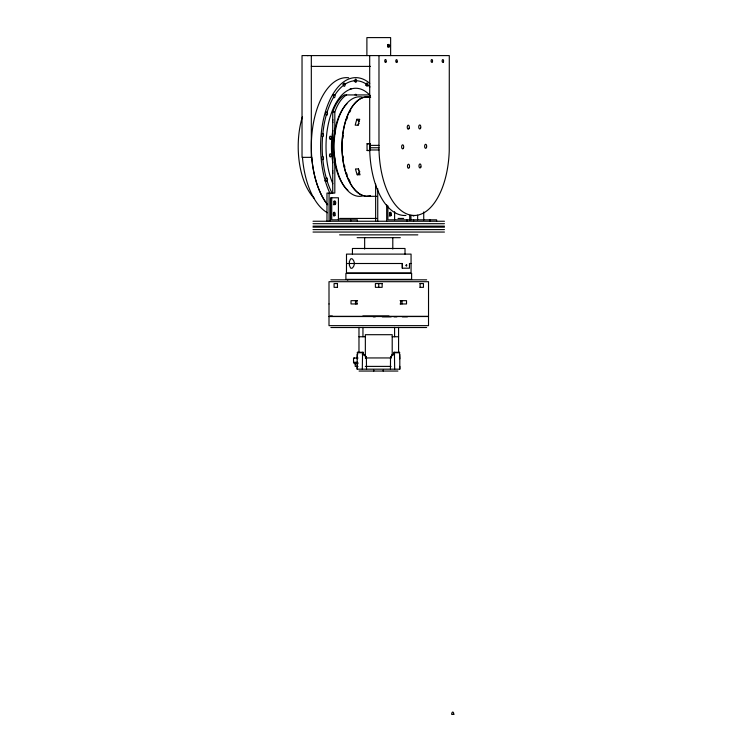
<?xml version="1.0" encoding="UTF-8"?>
<svg xmlns="http://www.w3.org/2000/svg" width="752" height="752" viewBox="0 0 752 752"><rect width="100%" height="100%" fill="white"/><g stroke="black" fill="none" stroke-linecap="round" stroke-linejoin="round"><path stroke-width="1.13" d="M311.319 157.347L311.319 55.592M326.97 221.248L326.97 193.085L334.819 193.085L334.819 157.845M329.075 221.248L329.075 193.085M330.495 221.248L330.495 197.776L338.419 197.776L338.419 219.838M331.707 197.776L331.707 219.838L357.388 219.838L357.388 221.248M332.722 193.085L332.722 112.048A43.325 22.109 -90 0 1 344.425 94.931L369.223 94.931A53.777 27.439 -90 0 1 370.341 95.814M334.819 134.364L334.819 112.048A43.325 22.109 -90 0 1 346.531 94.931M346.493 263.501L346.493 254.11L411.062 254.11L411.062 272.891L346.456 272.891L346.493 263.501L402.301 263.501L402.311 268.201L409.464 268.201L409.464 263.501L411.062 263.501M399.801 366.356L399.801 369.176L357.172 369.176L357.172 354.145L357.811 354.145M362.304 369.176L362.577 352.274M366.525 358.826L365.171 355.527L362.304 354.145L364.729 354.925L366.365 357.444L366.525 369.176M366.891 55.601L366.891 37.6L390.636 37.6L390.636 55.601M412.792 215.439A1.88 0.959 -90 0 0 414.155 215.439A68.921 35.165 -90 0 1 379.036 150.889L379.017 149.977L369.693 149.977L369.693 55.601M375.643 221.248L375.643 184.108M377.739 221.248L377.739 188.752M378.98 149.977L378.98 55.601M386.678 221.248L386.678 204.817M387.891 205.907L387.891 219.838L436.621 219.838L436.621 221.248M394.668 369.176L394.424 352.274M399.801 369.176L399.801 354.145M402.301 268.201L402.301 263.501M322.486 136.676L322.693 136.732A1.598 0.818 -90 0 0 323.501 135.351A1.598 0.818 -90 0 0 322.909 133.593L322.693 133.546A1.598 0.818 -90 0 0 321.884 134.928A1.598 0.818 -90 0 0 322.486 136.676L322.439 138.453A65.819 33.586 -90 0 0 322.458 154.959L322.57 156.435M390.504 358.121L390.448 358.742L391.858 355.47L394.668 354.145C391.942 353.064 390.006 359.005 390.514 358.046L390.448 369.176M322.852 133.583L322.975 132.343A65.819 33.586 -90 0 1 325.813 116.804L326.274 115.037M327.092 112.274L327.261 112.527A1.598 0.818 -90 0 1 326.96 115.159A1.598 0.818 -90 0 1 325.87 113.514A1.598 0.818 -90 0 1 327.092 112.274L327.374 111.418A65.819 33.586 -90 0 1 333.512 97.29L333.568 97.177M390.711 357.303L390.937 356.749M363.244 354.145L363.376 352.274L357.557 352.274L357.172 358.826M357.557 352.274L357.172 352.735L362.304 352.735M391.397 355.828L392.177 355.019M357.228 174.784L360.048 174.784A49.764 25.389 -90 0 1 358.29 168.965L355.47 168.965A49.764 25.389 -90 0 0 357.228 174.784L359.851 171.729M391.435 355.95L391.858 355.47M392.102 355.085L393.785 354.145M343.532 85.277L343.344 85.418A65.819 33.586 -90 0 0 335.129 94.649L332.487 95.147M322.909 159.537L322.693 159.593A1.598 0.818 -90 0 1 321.884 158.202A1.598 0.818 -90 0 1 322.486 156.454L322.693 156.407A1.598 0.818 -90 0 1 323.501 157.788A1.598 0.818 -90 0 1 322.909 159.537L323.012 161.06A65.819 33.586 -90 0 0 325.879 176.57L326.293 178.092M354.888 80.746L354.916 81.16A1.598 0.818 -90 0 0 356.222 81.977A1.598 0.818 -90 0 0 356.053 79.298A1.598 0.818 -90 0 0 354.888 80.746L354.643 80.784A65.819 33.586 -90 0 0 345.328 84.008L342.724 84.196M367.079 143.745L370.313 143.745A49.764 25.399 -90 0 0 370.351 150.513L367.117 150.513A49.764 25.399 -90 0 1 367.079 143.745L369.937 143.688M367.117 150.513L369.984 150.447M311.328 66.392L370.426 66.392M354.192 80.755L356.758 80.774A65.819 33.586 -90 0 1 366.083 83.923L366.318 84.083M365.519 85.145L368.076 85.314A65.819 33.586 -90 0 1 370.012 86.95M332.722 112.048L334.819 112.048M356.899 119.286L359.729 119.286A49.764 25.389 -90 0 0 358.037 125.18L355.207 125.18A49.764 25.389 -90 0 1 356.899 119.286L358.892 121.476M369.693 145.371L378.98 145.371M369.693 147.759L378.98 147.759M324.779 180.837L327.101 180.837L327.449 181.956A65.819 33.586 -90 0 0 332.074 193.208M367.361 196.319L376.696 196.319M339.613 218.437L376.743 218.437M398.052 218.437L403.636 218.437M313.011 221.248L444.451 221.248M313.011 223.692L444.451 223.692M313.011 226.136L444.451 226.136M313.011 227.17L444.451 227.17M313.011 229.604L444.451 229.604M313.011 232.048L444.451 232.048M339.613 234.868L417.839 234.868M357.134 237.679L400.318 237.679M330.88 279.829L426.647 279.829M347.396 279.932L347.922 279.932M337.545 283.579L334.076 283.579L334.076 287.339L337.545 287.339M419.983 283.579L423.451 283.579L423.451 287.339L419.983 287.339M357.454 300.668L351.015 300.668L351.015 303.958L357.454 303.958M400.083 300.668L406.522 300.668L406.522 303.958L400.083 303.958M330.128 316.066L330.701 316.066M331.444 316.066L332.356 316.066M362.821 316.066L389.01 316.066M373.283 316.818L375.276 316.818M382.289 316.818L391.172 316.818M394.057 316.818L396.887 316.818M402.329 316.818L407.424 316.818M330.88 327.524L426.638 327.524M358.977 336.755L365.35 336.755M392.206 336.755L398.579 336.755M399.801 358.826L399.415 352.274L393.71 352.274L393.832 354.145M394.668 352.735L399.801 352.735L399.387 352.274M365.303 357.943L391.078 357.943M358.037 358.037L353.534 358.037L353.534 362.737L357.98 362.737M353.534 358.507L354.474 358.037M353.534 362.267L357.473 362.267M358.037 363.667L354.286 363.667L354.286 362.737M358.037 366.393L355.226 366.393L355.226 363.667M365.303 366.393L391.078 366.393M359.052 371.046L397.921 371.046M307.361 55.592L308.141 55.601M362.37 354.154L362.849 354.239M363.799 354.333L363.329 354.145L363.912 354.389M363.761 354.549L364.306 354.831M365.782 356.11L366.074 356.655M366.299 357.407L366.515 358.563M366.365 357.444L366.525 358.676M369.73 149.977L369.749 150.889A68.921 35.165 -90 0 0 405.958 215.448M429.909 219.838L429.909 221.248M423.733 211.961L423.733 220.092M420.077 283.579L420.077 287.339M417.642 215.194L417.642 219.838M413.572 219.838L413.572 221.248M410.93 215.194L410.93 219.838M409.718 215.382L409.718 220.073M406.87 219.838L406.87 221.248M405.018 254.11L405.018 248.48L352.434 248.48L352.434 254.11M402.029 300.668L402.029 303.958M400.666 300.668L400.666 303.958M398.579 327.374L398.579 352.133M394.603 211.716L394.603 219.838M394.593 327.374L394.593 336.755M392.798 237.679L392.798 249.025M392.206 355.621L392.206 334.696L365.35 334.696L365.35 356.786M383.182 370.106L383.182 371.046M378.764 283.579L378.764 287.339M373.791 370.106L373.791 371.046M364.654 237.679L364.654 249.025M362.953 327.374L362.953 336.755M358.977 327.374L358.977 352.133M357.172 365.707L357.172 369.176M356.871 300.668L356.871 303.958M355.499 300.668L355.499 303.958M350.686 219.838L350.686 221.248M337.46 283.579L337.46 287.339M387.59 44.537A1.438 0.714 -90 0 1 387.872 45.026L387.938 45.364A1.419 0.498 -90 0 1 387.919 46.464L387.825 46.774A1.438 0.714 -90 0 1 387.694 47.028M327.383 212.75A68.921 35.165 90 0 1 302.464 157.347M314.421 198.443A58.214 29.704 90 0 1 302.342 116.936M414.136 215.486A68.921 35.165 -90 0 0 449.235 150.889L449.292 55.601L302.031 55.592L302.031 157.347L311.751 157.347A68.921 35.165 90 0 0 327.637 204.76A68.921 35.165 -90 0 1 313.039 125.274A68.921 35.165 -90 0 1 348.693 77.785M362.436 195.999A49.764 25.399 -90 0 1 334.095 145.681A49.764 25.399 -90 0 1 363.338 97.384M347.894 190.294A47.884 24.44 -90 0 1 333.437 147.627A47.884 24.44 -90 0 1 346.926 103.757M370.266 195.999A49.764 25.399 -90 0 1 341.925 147.166A49.764 25.399 -90 0 1 369.664 97.027M350.009 181.589A49.294 25.154 -90 0 1 348.975 179.446M347.104 174.821A49.294 25.154 -90 0 1 346.55 173.195M344.858 167.16A49.294 25.154 -90 0 1 344.463 165.355M343.232 157.873A49.294 25.154 -90 0 1 343.025 155.955M342.912 138.349A49.294 25.154 -90 0 1 343.213 135.454M346.766 119.295A49.294 25.154 -90 0 1 347.64 116.889M349.586 112.396A49.294 25.154 -90 0 1 350.667 110.337M367.042 97.299A49.294 25.154 -90 0 1 368.546 97.309M370.369 148.802A2.021 1.034 -90 0 1 370.351 145.305M370.426 195.99A49.764 25.399 -90 0 1 342.085 146.33A49.764 25.399 -90 0 1 370.661 97.187M366.393 97.281A49.294 25.154 -90 0 1 367.925 97.29M359.174 170.253A2.021 1.034 -90 0 1 358.431 168.843M358.178 125.17A2.021 1.034 -90 0 1 358.281 124.682M358.441 124.259A2.021 1.034 -90 0 1 359.165 123.648M330.137 193.743A68.921 35.165 -90 0 1 326.998 106.944A68.921 35.165 -90 0 1 369.74 83.312M350.216 88.717A58.308 29.751 -90 0 1 351.137 88.98M332.845 183.732A58.308 29.751 -90 0 1 332.845 109.397A58.308 29.751 -90 0 1 370.106 95.476M332.873 162.723A47.696 24.337 -90 0 1 332.873 130.406M332.901 173.223A1.598 0.818 -90 0 1 332.845 170.695M332.91 122.548A1.598 0.818 -90 0 1 333.004 119.784M355.066 95.062A1.598 0.818 -90 0 1 356.476 95.062M333.954 201.132A1.88 0.959 -90 0 1 334.48 203.378A1.88 0.959 -90 0 1 333.409 204.704M333.512 212.487A1.88 0.959 -90 0 1 333.512 215.739M389.696 212.487A1.88 0.959 -90 0 1 390.147 214.602A1.88 0.959 -90 0 1 389.216 215.993M329 316.536L329 325.644L428.518 325.644L428.518 316.536L329 316.536M329.009 303.958L329 316.348L428.527 316.348L428.527 281.699L329 281.699L329.009 303.958M389.536 45.731L389.47 46.464A1.438 0.714 -90 0 1 388.699 47.254L388.502 47.141A1.438 0.902 -90 0 1 387.985 45.759A1.438 0.902 -90 0 1 388.596 44.481A1.438 0.714 -90 0 1 389.498 45.364L389.536 45.731M406.052 265.334C406.813 268.079 407.152 262.815 406.052 265.334M349.379 261.677L349.379 265.343L350.507 267.928A4.785 2.547 -90 0 0 352.453 267.919C354.953 265.747 354.953 261.254 352.444 259.083A4.785 2.547 -90 0 0 350.498 259.083L349.379 261.677M366.365 83.839L366.29 84.233A1.598 0.818 -90 0 0 366.797 86.085A1.598 0.818 -90 0 0 367.803 85.343L367.878 84.957A1.598 0.818 -90 0 0 367.371 83.096A1.598 0.818 -90 0 0 366.365 83.839M326.34 178.036L326.161 178.262A1.598 0.818 -90 0 0 326.001 180.339A1.598 0.818 -90 0 0 327.035 180.922L327.214 180.696A1.598 0.818 -90 0 0 327.374 178.619A1.598 0.818 -90 0 0 326.34 178.036M411.617 273.455L345.901 273.455L345.901 279.368L411.617 279.368L411.617 273.455M382.148 283.579L375.389 283.579L375.389 287.339L382.148 287.339L382.148 283.579M453.794 714.4L451.698 714.4A2.35 1.053 -90 0 1 452.742 712.05A2.35 1.053 -90 0 1 453.794 714.4M334.884 95.344L334.762 95.015A1.598 0.818 -90 0 0 333.691 94.884A1.598 0.818 -90 0 0 333.474 96.942L333.606 97.271A1.598 0.818 -90 0 0 334.678 97.412A1.598 0.818 -90 0 0 334.884 95.344M345.074 84.299L344.989 83.923A1.598 0.818 -90 0 0 343.974 83.246A1.598 0.818 -90 0 0 343.495 85.126L343.579 85.512A1.598 0.818 -90 0 0 344.595 86.189A1.598 0.818 -90 0 0 345.074 84.299M397.094 61.993A1.438 0.733 -90 0 0 396.652 59.652A1.438 0.733 -90 0 0 395.843 61.561A1.438 0.733 -90 0 0 397.094 61.993M432.409 61.796A1.438 0.733 -90 0 0 431.902 59.511A1.438 0.733 -90 0 0 431.15 61.523A1.438 0.733 -90 0 0 432.409 61.796M443.407 61.946A1.438 0.733 -90 0 0 443.013 59.587A1.438 0.733 -90 0 0 442.167 61.448A1.438 0.733 -90 0 0 443.407 61.946M386.011 61.965A1.438 0.733 -90 0 0 385.682 59.549A1.438 0.733 -90 0 0 384.78 61.316A1.438 0.733 -90 0 0 386.011 61.965M409.163 128.225A2.012 1.025 -90 0 0 408.298 125.17A2.012 1.025 -90 0 0 407.377 128.16A2.012 1.025 -90 0 0 409.163 128.225M420.65 127.981A2.012 1.025 -90 0 0 419.785 124.935A2.012 1.025 -90 0 0 418.864 127.925A2.012 1.025 -90 0 0 420.65 127.981M426.534 147.345A2.012 1.025 -90 0 0 425.67 144.29A2.012 1.025 -90 0 0 424.758 147.279A2.012 1.025 -90 0 0 426.534 147.345M403.542 147.881A2.012 1.025 -90 0 0 402.677 144.826A2.012 1.025 -90 0 0 401.756 147.815A2.012 1.025 -90 0 0 403.542 147.881M409.389 167.282A2.012 1.025 -90 0 0 408.524 164.227A2.012 1.025 -90 0 0 407.603 167.217A2.012 1.025 -90 0 0 409.389 167.282M420.885 167A2.012 1.025 -90 0 0 420.02 163.945A2.012 1.025 -90 0 0 419.108 166.935A2.012 1.025 -90 0 0 420.885 167M330.871 156.501A1.598 0.818 -90 0 0 330.504 153.831A1.598 0.818 -90 0 0 329.508 155.786A1.598 0.818 -90 0 0 330.871 156.501M330.871 138.894A1.598 0.818 -90 0 0 330.504 136.225A1.598 0.818 -90 0 0 329.508 138.18A1.598 0.818 -90 0 0 330.871 138.894M335.514 204.027A1.88 0.959 -90 0 0 334.922 200.991A1.88 0.959 -90 0 0 333.879 203.519A1.88 0.959 -90 0 0 335.514 204.027M334.922 215.439A1.88 0.959 -90 0 0 334.499 212.299A1.88 0.959 -90 0 0 333.324 214.602A1.88 0.959 -90 0 0 334.922 215.439M391.106 215.439A1.88 0.959 -90 0 0 390.683 212.299A1.88 0.959 -90 0 0 389.508 214.602A1.88 0.959 -90 0 0 391.106 215.439"/></g></svg>
